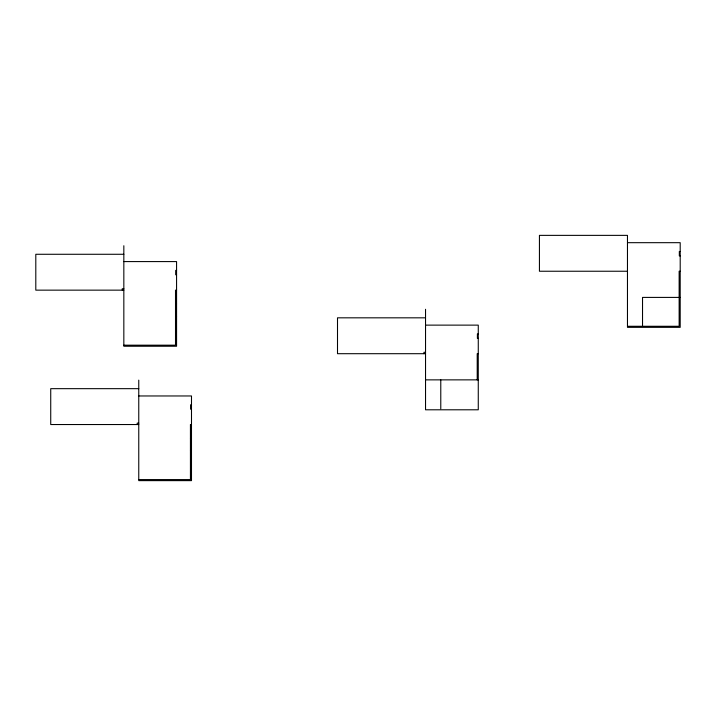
<?xml version="1.0" encoding="UTF-8"?>
<svg xmlns="http://www.w3.org/2000/svg" width="716" height="716" viewBox="0 0 716 716"><rect width="100%" height="100%" fill="white"/><g stroke="black" fill="none" stroke-linecap="round" stroke-linejoin="round"><path stroke-width="1.07" d="M627.467 242.679L680.2 242.679L680.2 327.337L627.467 327.337L627.467 235.367L539.434 235.367L539.434 271.239L627.467 271.239M680.2 251.477L679.323 251.477L679.323 255.88L680.2 255.88M123.832 254.278L35.8 254.278L35.8 290.15L123.832 290.15M123.832 261.582L176.566 261.582L176.566 346.24L123.832 346.24L123.832 245.74M176.566 270.388L175.689 270.388L175.689 274.783L176.566 274.783M680.2 271.239L679.144 271.239L679.144 326.281L627.467 326.281M123.832 288.745L122.257 288.745L122.257 290.15M176.566 290.15L175.51 290.15L175.51 345.184L123.832 345.184M680.2 297.409L642.529 297.409L642.529 326.281M175.51 303.897L176.566 303.897M175.51 316.311L176.566 316.311M425.537 317.823L337.505 317.823L337.505 353.695L425.537 353.695M425.537 325.127L478.27 325.127L478.27 409.794L425.537 409.794L425.537 309.285M478.27 333.933L477.393 333.933L477.393 338.337L478.27 338.337M425.537 352.29L423.962 352.29L423.962 353.695M478.27 353.695L477.214 353.695L477.214 379.865M425.537 379.865L478.27 379.865M138.761 388.663L50.729 388.663L50.729 424.534L138.761 424.534M138.761 395.966L191.494 395.966L191.494 480.633L138.761 480.633L138.761 380.124M191.494 404.773L190.617 404.773L190.617 409.176L191.494 409.176M138.761 423.129L137.186 423.129L137.186 424.534M191.494 424.534L190.438 424.534L190.438 479.577L138.761 479.577M190.438 438.29L191.494 438.29M190.438 450.695L191.494 450.695M440.779 379.865L440.779 408.738"/></g></svg>
